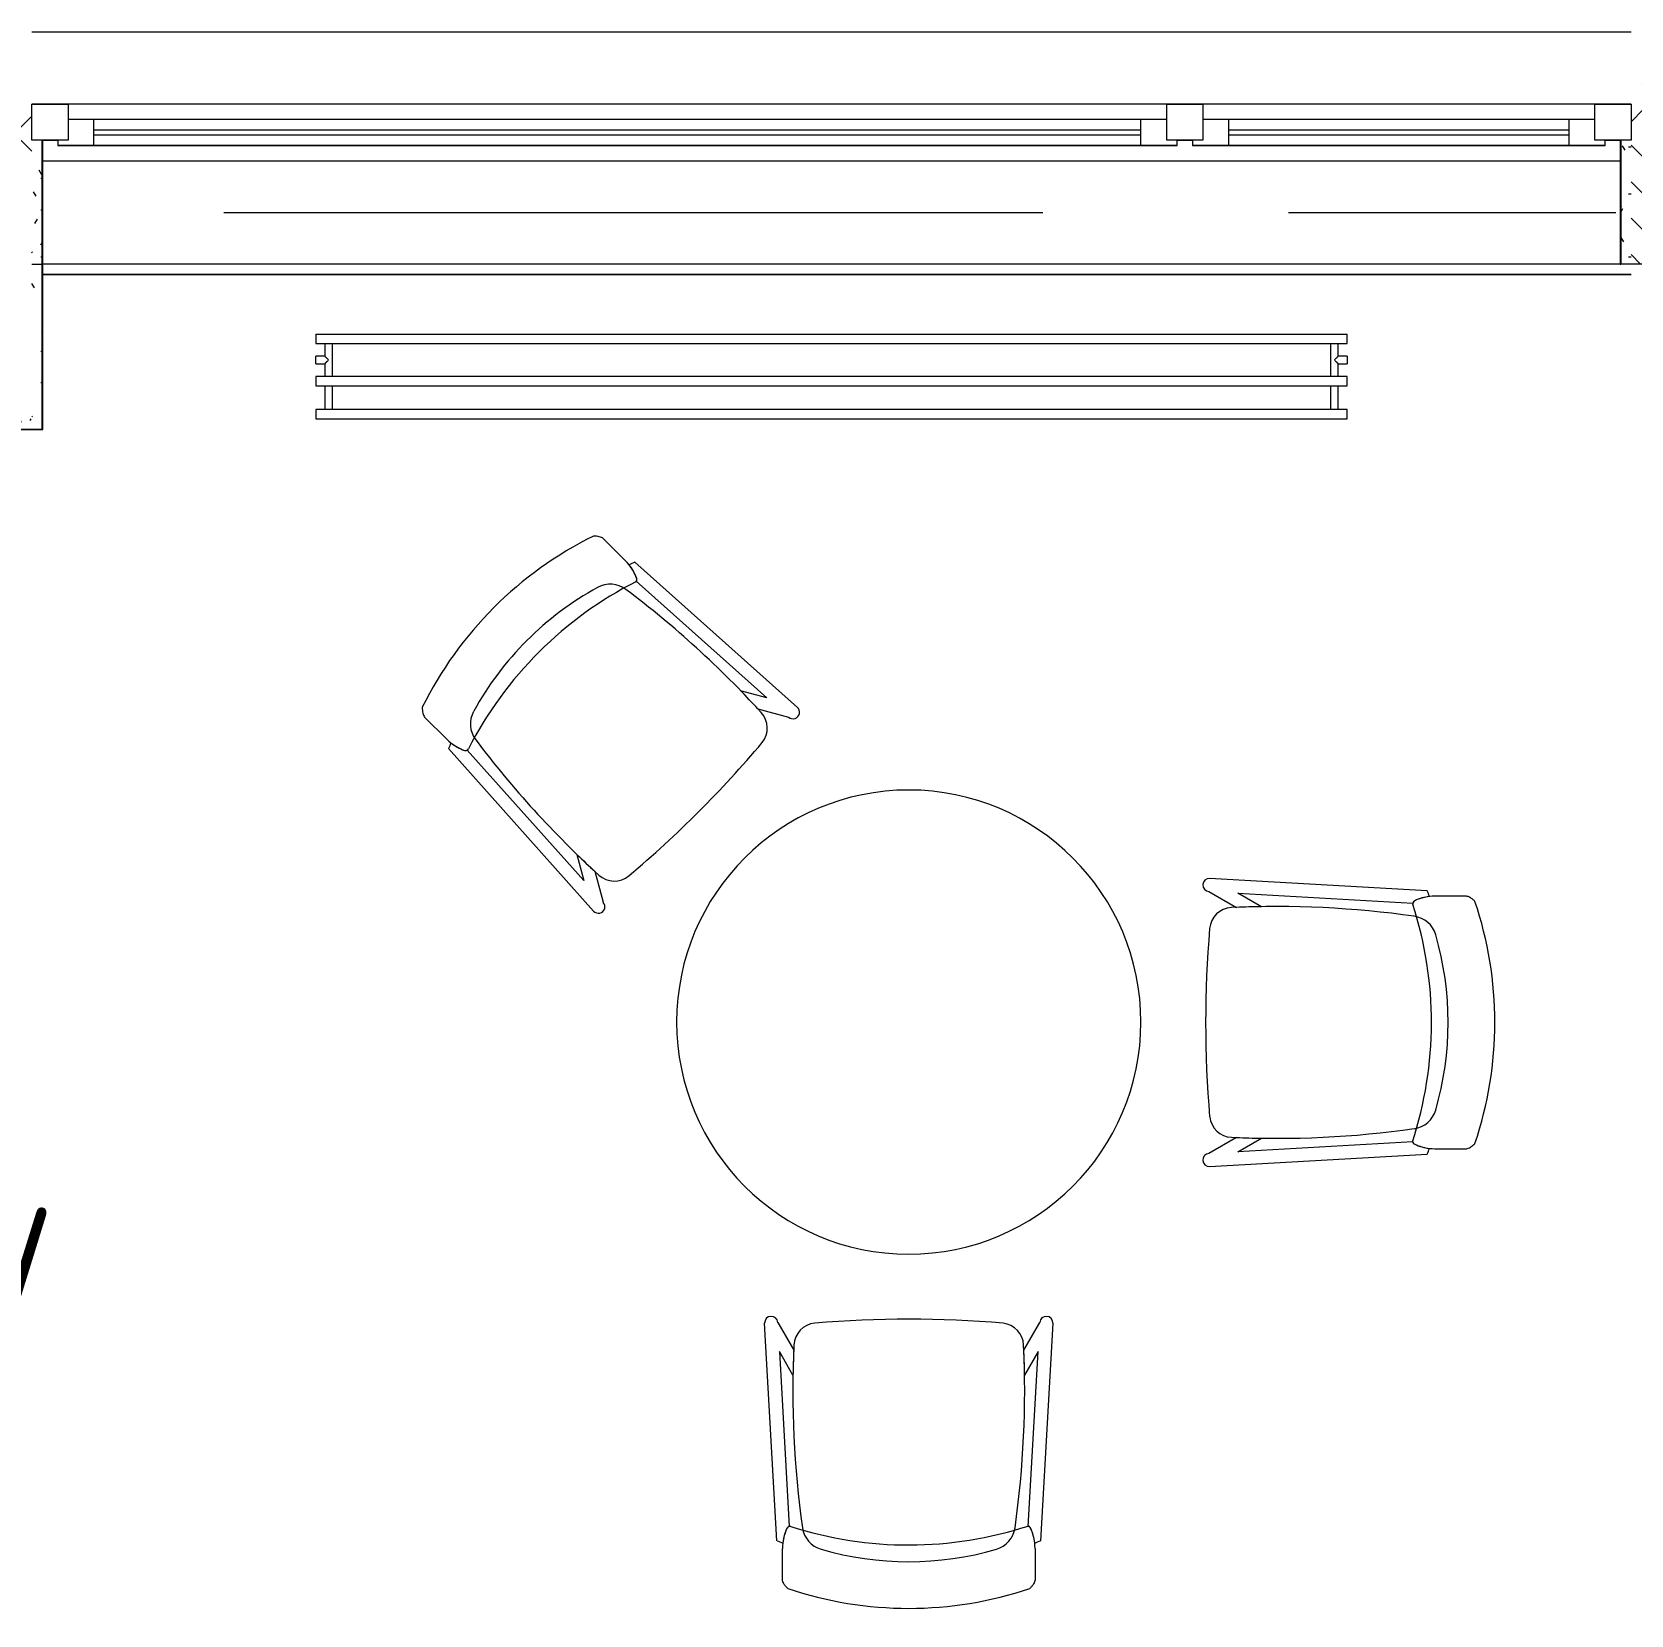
# Model space of a CAD drawing. Header units: millimetres. Extents: x 35111 to 235598, y -8553 to 29000.
# Drawn here: x 77250 to 80350, y 24280 to 27350 of the extents above; entities that cross this region are included whole.
import ezdxf

# ---------------------------------------------------------------- set-up
doc = ezdxf.new("R2010")
doc.units = ezdxf.units.MM
doc.linetypes.add('Осевая', pattern=[3175, 635, -476.25, 1587.5, -476.25])
for name, color, linetype, lineweight in [('A-GLAZ', 7, 'Continuous', 9), ('A-GLAZ-1', 7, 'Continuous', 13), ('A-WALL', 7, 'Continuous', 9), ('E-ELEC-FIXT-IDEN', 7, 'Continuous', 9), ('I-WALL', 7, 'Continuous', 9), ('M-EQPM', 7, 'Continuous', 9), ('Оси-2', 7, 'Осевая', 9)]:
    doc.layers.add(name, color=color, linetype=linetype, lineweight=lineweight)
for name, color, linetype, lineweight, true_color in [('A-WALL-1', 7, 'Continuous', 9, 0x3c3c3c), ('A-WALL-FNSH-1', 7, 'Continuous', 9, 0x3c3c3c), ('I-FURN-1', 7, 'Continuous', 9, 0xf0f0f0)]:
    doc.layers.add(name, color=color, linetype=linetype, lineweight=lineweight, true_color=true_color)
doc.styles.add('GOST Common_1', font='GOST_Common.ttf', dxfattribs={"width": 0.9, "height": 220})
pattern_1 = [(45, (0, 0), (-70.71068, 70.71068), []), (135, (0, 0), (-70.71068, -70.71068), [])]
pattern_2 = [(0, (0, 0), (121.92, 30.48), [10.058, -81.382, 10.058, -81.382, -487.68]), (0, (0, 0), (121.92, 30.48), [-182.88, 10.058, -172.822, 10.058, -81.382, -213.36]), (0, (0, 0), (121.92, 30.48), [-457.2, 10.058, -50.902, 10.058, -142.342]), (120, (45.72, 15.24), (-87.356454, 90.345817), [10.058, -81.382, 10.058, -81.382, -487.68]), (120, (45.72, 15.24), (-87.356454, 90.345817), [-182.88, 10.058, -172.822, 10.058, -81.382, -213.36]), (120, (45.72, 15.24), (-87.356454, 90.345817), [-457.2, 10.058, -50.902, 10.058, -142.342]), (240, (60.96, 76.2), (-34.563546, -120.825817), [10.058, -81.382, 10.058, -81.382, -487.68]), (240, (60.96, 76.2), (-34.563546, -120.825817), [-182.88, 10.058, -172.822, 10.058, -81.382, -213.36]), (240, (60.96, 76.2), (-34.563546, -120.825817), [-457.2, 10.058, -50.902, 10.058, -142.342])]

# ---------------------------------------------------------------- blocks, each defined once
blk = doc.blocks.new('120_Окно_СКБ_2Ст - 120_Окно_СКБ_2Ст 3100х2500 _мал_створка слева_ 2-19089248-План размещения напольных электротехнических лючков и розеток 3 этажа в осях 12-23')
at = {"layer": 'A-GLAZ'}
for p, q in [((1550, -5), (-1550, -5)), ((-1430, -55), (600, -55)), ((770, -55), (1430, -55)), ((-1530, -75), (-1500, -75)), ((600, -65), (-1430, -65)), ((670, -75), (700, -75)), ((1430, -65), (770, -65)), ((1500, -75), (1530, -75))]:
    blk.add_line(p, q, dxfattribs=at)
at = {"layer": 'A-GLAZ-1'}
for p, q in [((-1550, -75), (-1550, -5)), ((-1550, -5), (-1480, -5)), ((-1480, -5), (-1480, -75)), ((650, -75), (650, -5)), ((650, -5), (720, -5)), ((720, -5), (720, -75)), ((1480, -75), (1480, -5)), ((1480, -5), (1550, -5)), ((1550, -5), (1550, -75)), ((650, -35), (-1480, -35)), ((-1480, -35), (-1480, -75)), ((-1430, -85), (-1430, -35)), ((600, -85), (600, -35)), ((650, -75), (650, -35)), ((1480, -35), (720, -35)), ((720, -35), (720, -75)), ((770, -85), (770, -35)), ((1430, -85), (1430, -35)), ((1480, -75), (1480, -35)), ((-1480, -75), (-1550, -75)), ((-1480, -75), (-1500, -75)), ((-1500, -75), (-1500, -85)), ((-1500, -85), (670, -85)), ((670, -85), (-1500, -85)), ((720, -75), (650, -75)), ((670, -75), (650, -75)), ((670, -85), (670, -75)), ((720, -75), (700, -75)), ((700, -75), (700, -85)), ((700, -85), (1500, -85)), ((1500, -85), (700, -85)), ((1550, -75), (1480, -75)), ((1500, -75), (1480, -75)), ((1500, -85), (1500, -75))]:
    blk.add_line(p, q, dxfattribs=at)
blk = doc.blocks.new('Стол круглыйй - 1_300-26231810-План размещения напольных электротехнических лючков и розеток 3 этажа в осях 12-23')
at = {"layer": 'I-FURN-1'}
for start, end in [(360, 180), (0, 180), (180, 360), (180, 360)]:
    blk.add_arc((0, 0), 450, start, end, dxfattribs=at)
blk = doc.blocks.new('Chair_1 noor 78578 - 1_301-26231812-План размещения напольных электротехнических лючков и розеток 3 этажа в осях 12-23')
at = {"layer": 'I-FURN-1'}
for p, q in [((-130.5, 405.7), (-130.5, 344.8)), ((359.1, 344.8), (359.1, 405.7)), ((-141.2, 329.7), (-165.1, -92)), ((393.7, -92), (369.8, 329.7)), ((-136.5, -37.1), (-117.3, 302)), ((345.9, 302), (365.1, -37.1)), ((-110.2, 8.6), (-136.5, -37.1)), ((365.1, -37.1), (338.8, 8.6)), ((-139.7, -93.5), (-108.8, -39.9)), ((337.4, -39.9), (368.3, -93.5))]:
    blk.add_line(p, q, dxfattribs=at)
for centre, radius, start, end in [((114.3, -271.9), 732.8, 71.3174, 108.6833), ((-37.4, 344.8), 93.1, 180, 204.9864), ((-41.4, 297.5), 50.8, 106.1735, 171.9659), ((114.3, -239.2), 609.6, 73.8265, 106.1735), ((270, 297.5), 50.8, 8.0341, 73.8265), ((266, 344.8), 93.1, 334.477, 360), ((114.3, -279.3), 660.4, 111.7, 112.7563), ((-37.4, 344.8), 93.1, 186.4785, 204.9864), ((114.3, -408), 746, 71.9445, 107.8276), ((266, 344.8), 93.1, 335.0136, 353.5215), ((114.3, -279.3), 660.4, 67.2437, 68.3), ((-116, 308.2), 6.35, 204.9864, 258.4091), ((-116, 308.2), 6.35, 204.9864, 287.8276), ((1798.9, 37.7), 1909.3, 171.9659, 182.6261), ((-1570.3, 37.7), 1909.3, 357.3739, 8.0341), ((344.3, 307.4), 6.35, 281.4186, 334.477), ((344.6, 308.2), 6.35, 281.5909, 335.0136), ((1798.9, 37.7), 1909.3, 180.8761, 182.3307), ((-1570.3, 37.7), 1909.3, 357.6693, 359.1239), ((-64, -47.7), 44.5, 182.6261, 265.0912), ((292.6, -47.7), 44.4, 275.9396, 357.3739), ((-152.4, -92.7), 12.7, 176.75, 356.75), ((114.8, 2033.8), 2133.6, 265.0912, 274.9044), ((381, -92.7), 12.7, 183.25, 3.25)]:
    blk.add_arc(centre, radius, start, end, dxfattribs=at)
for points in [[(-120.4, 422.3), (-122, 420.8), (-124.7, 417.8), (-127.8, 413.5), (-129.8, 409.4), (-130.4, 406.9), (-130.5, 405.7)], [(359.1, 405.7), (359, 406.9), (358.4, 409.4), (356.4, 413.5), (353.3, 417.8), (350.6, 420.8), (349, 422.3)]]:
    blk.add_open_spline(points, degree=3, dxfattribs=at)
blk = doc.blocks.new('Chair_1 noor 78578 - 1_301-26231815-План размещения напольных электротехнических лючков и розеток 3 этажа в осях 12-23')
at = {"layer": 'I-FURN-1'}
for p, q in [((-139.7, 93.5), (-108.8, 39.9)), ((337.4, 39.9), (368.3, 93.5)), ((-141.2, -329.7), (-165.1, 92)), ((393.7, 92), (369.8, -329.7)), ((-136.5, 37.1), (-117.3, -302)), ((-110.2, -8.6), (-136.5, 37.1)), ((365.1, 37.1), (338.8, -8.6)), ((345.9, -302), (365.1, 37.1)), ((-130.5, -405.7), (-130.5, -344.8)), ((359.1, -344.8), (359.1, -405.7))]:
    blk.add_line(p, q, dxfattribs=at)
for centre, radius, start, end in [((-152.4, 92.7), 12.7, 3.25, 183.25), ((114.8, -2033.8), 2133.6, 85.0956, 94.9088), ((381, 92.7), 12.7, 356.75, 176.75), ((-64, 47.7), 44.5, 94.9088, 177.3739), ((292.6, 47.7), 44.4, 2.6261, 84.0604), ((1798.9, -37.7), 1909.3, 177.3739, 188.0341), ((1798.9, -37.7), 1909.3, 177.6693, 179.1239), ((-1570.3, -37.7), 1909.3, 351.9659, 2.6261), ((-1570.3, -37.7), 1909.3, 0.8761, 2.3307), ((-37.4, -344.8), 93.1, 155.0136, 180), ((-37.4, -344.8), 93.1, 155.0136, 173.5215), ((-116, -308.2), 6.35, 72.1724, 155.0136), ((-116, -308.2), 6.35, 101.5909, 155.0136), ((114.3, 408), 746, 252.1724, 288.0555), ((-41.4, -297.5), 50.8, 188.0341, 253.8265), ((270, -297.5), 50.8, 286.1735, 351.9659), ((344.3, -307.4), 6.35, 25.523, 78.5814), ((344.6, -308.2), 6.35, 24.9864, 78.4091), ((266, -344.8), 93.1, 0, 25.523), ((266, -344.8), 93.1, 6.4785, 24.9864), ((114.3, 279.3), 660.4, 247.2437, 248.3), ((114.3, 279.3), 660.4, 291.7, 292.7563), ((114.3, 239.2), 609.6, 253.8265, 286.1735), ((114.3, 271.9), 732.8, 251.3167, 288.6826)]:
    blk.add_arc(centre, radius, start, end, dxfattribs=at)
for points in [[(-120.4, -422.3), (-122, -420.8), (-124.7, -417.8), (-127.8, -413.5), (-129.8, -409.4), (-130.4, -406.9), (-130.5, -405.7)], [(359.1, -405.7), (359, -406.9), (358.4, -409.4), (356.4, -413.5), (353.3, -417.8), (350.6, -420.8), (349, -422.3)]]:
    blk.add_open_spline(points, degree=3, dxfattribs=at)
blk = doc.blocks.new('radiator_prado_classic_z_tip_30_po exemplyaru - Classic Z Тип 30-500-30677910-План размещения напольных электротехнических лючков и розеток 3 этажа в осях 12-23')
at = {"layer": 'M-EQPM'}
for p, q in [((0, 228), (0, 210)), ((2000, 228), (0, 228)), ((2000, 210), (2000, 228)), ((0, 210), (2000, 210)), ((17.5, 210), (17.5, 164)), ((32.5, 164), (32.5, 210)), ((1967.5, 210), (1967.5, 164)), ((1982.5, 164), (1982.5, 210)), ((2000, 164), (0, 164)), ((0, 164), (0, 146)), ((2000, 146), (2000, 164)), ((0, 146), (2000, 146)), ((17.5, 146), (17.5, 121.5)), ((32.5, 82), (32.5, 146)), ((1967.5, 146), (1967.5, 82)), ((1982.5, 121.5), (1982.5, 146)), ((17.5, 121.5), (0, 121.5)), ((17.5, 121.5), (0, 121.5)), ((0, 121.5), (0, 121.2)), ((0, 106.5), (0, 121.5)), ((0, 121.2), (0, 121.2)), ((0, 106.8), (0, 106.5)), ((0, 106.8), (0, 106.8)), ((0, 106.5), (17.5, 106.5)), ((0, 106.5), (17.5, 106.5)), ((17.5, 106.5), (17.5, 82)), ((2000, 121.5), (1982.5, 121.5)), ((2000, 121.5), (1982.5, 121.5)), ((1982.5, 82), (1982.5, 106.5)), ((1982.5, 106.5), (2000, 106.5)), ((1982.5, 106.5), (2000, 106.5)), ((2000, 121.5), (2000, 106.5)), ((2000, 121.2), (2000, 121.5)), ((2000, 121.5), (2000, 121.2)), ((2000, 121.2), (2000, 121.5)), ((2000, 106.5), (2000, 106.8)), ((2000, 106.8), (2000, 106.5)), ((2000, 106.5), (2000, 106.8)), ((2000, 82), (0, 82)), ((0, 82), (0, 64)), ((2000, 64), (0, 64)), ((2000, 64), (2000, 82))]:
    blk.add_line(p, q, dxfattribs=at)
for points, knots in [([(25, 114), (24.5, 114.5), (23.6, 115.4), (22.4, 116.6), (21.6, 117.4), (21.1, 117.9), (20.8, 118.2), (20.5, 118.5), (20.2, 118.8), (19.8, 119.1), (19.6, 119.4), (19.3, 119.7), (19, 120), (18.7, 120.3), (18.5, 120.5), (18.3, 120.7), (18.1, 120.9), (17.9, 121.1), (17.8, 121.2), (17.7, 121.3), (17.5, 121.5), (17.5, 121.5), (17.5, 121.5)], [0, 0, 0, 0, 0.142857, 0.285714, 0.357143, 0.392857, 0.428571, 0.464286, 0.5, 0.535714, 0.571429, 0.607143, 0.642857, 0.678571, 0.714286, 0.75, 0.785714, 0.821429, 0.857143, 0.892857, 0.928571, 1, 1, 1, 1]), ([(17.5, 106.5), (17.5, 106.5), (17.5, 106.5), (17.7, 106.7), (17.8, 106.8), (17.9, 106.9), (18.1, 107.1), (18.3, 107.3), (18.5, 107.5), (18.7, 107.7), (19, 108), (19.3, 108.3), (19.6, 108.6), (19.8, 108.9), (20.3, 109.3), (20.7, 109.7), (21.1, 110.1), (21.6, 110.6), (22.4, 111.4), (23.6, 112.6), (24.5, 113.5), (25, 114)], [0, 0, 0, 0, 0.071429, 0.107143, 0.142857, 0.178571, 0.214286, 0.25, 0.285714, 0.321429, 0.357143, 0.392857, 0.428571, 0.464286, 0.5, 0.571429, 0.607143, 0.642857, 0.714286, 0.857143, 1, 1, 1, 1]), ([(1975, 114), (1975.5, 114.5), (1976.4, 115.4), (1977.6, 116.6), (1978.4, 117.4), (1978.9, 117.9), (1979.2, 118.2), (1979.5, 118.5), (1979.8, 118.8), (1980.1, 119.2), (1980.4, 119.4), (1980.7, 119.7), (1981, 120), (1981.3, 120.3), (1981.5, 120.5), (1981.7, 120.7), (1981.9, 120.9), (1982.1, 121.1), (1982.2, 121.2), (1982.3, 121.3), (1982.5, 121.5), (1982.5, 121.5), (1982.5, 121.5)], [0, 0, 0, 0, 0.142857, 0.285714, 0.357143, 0.392857, 0.428571, 0.464286, 0.5, 0.535714, 0.571429, 0.607143, 0.642857, 0.678571, 0.714286, 0.75, 0.785714, 0.821429, 0.857143, 0.892857, 0.928571, 1, 1, 1, 1]), ([(1982.5, 106.5), (1982.5, 106.5), (1982.5, 106.5), (1982.3, 106.7), (1982.2, 106.8), (1982.1, 106.9), (1981.9, 107.1), (1981.7, 107.3), (1981.5, 107.5), (1981.3, 107.7), (1981, 108), (1980.7, 108.3), (1980.4, 108.6), (1980.1, 108.8), (1979.7, 109.3), (1979.3, 109.7), (1978.9, 110.1), (1978.4, 110.6), (1977.6, 111.4), (1976.4, 112.6), (1975.5, 113.5), (1975, 114)], [0, 0, 0, 0, 0.071429, 0.107143, 0.142857, 0.178571, 0.214286, 0.25, 0.285714, 0.321429, 0.357143, 0.392857, 0.428571, 0.464286, 0.5, 0.571429, 0.607143, 0.642857, 0.714286, 0.857143, 1, 1, 1, 1])]:
    blk.add_open_spline(points, degree=3, knots=knots, dxfattribs=at)

msp = doc.modelspace()

# ---------------------------------------------------------------- hatches: boundary and pattern name
at = {"layer": 'A-WALL'}
h = msp.add_hatch(dxfattribs=at)
h.set_pattern_fill('FP_20', color=256, style=0, pattern_type=2)
h.set_pattern_definition(pattern_1)
h.paths.add_polyline_path([(84500.7, 27200), (84500.7, 27250), (80350, 27250), (80350, 27200), (81914.4, 27200)])
h.paths.add_polyline_path([(76350, 27200), (77250, 27200), (77250, 27250), (76350, 27250)])
h.paths.add_polyline_path([(73907.1, 27200), (74250, 27200), (74250, 27250), (72910, 27250), (72910, 27200), (73179.2, 27200)])
h.paths.add_polyline_path([(70810, 27200), (70810, 27250), (69610, 27250), (69610, 27200), (70267.5, 27200)])
h.paths.add_polyline_path([(67110, 27200), (67110, 27250), (66560, 27250), (66560, 27200), (66627.8, 27200)])
h = msp.add_hatch(dxfattribs=at)
h.set_pattern_fill('FP_20', color=256, style=0, pattern_type=2)
h.set_pattern_definition(pattern_1)
h.paths.add_polyline_path([(84500.7, 27100), (84500.7, 27200), (80350, 27200), (80350, 27100), (81914.4, 27100)])
h.paths.add_polyline_path([(76818.9, 27100), (77250, 27100), (77250, 27200), (76350, 27200), (76350, 27100)])
h.paths.add_polyline_path([(74250, 27100), (74250, 27200), (72910, 27200), (72910, 27100), (73907.1, 27100)])
h.paths.add_polyline_path([(70810, 27100), (70810, 27200), (69610, 27200), (69610, 27100), (70267.5, 27100)])
h.paths.add_polyline_path([(67110, 27100), (67110, 27200), (66560, 27200), (66560, 27100), (66627.8, 27100)])
h = msp.add_hatch(dxfattribs=at)
h.set_pattern_fill('FP_19', color=256, style=0, pattern_type=2)
h.set_pattern_definition([(135, (0, 0), (-35.35534, -35.35534), [])])
h.paths.add_polyline_path([(84200, 26900), (84200, 27100), (81150, 27100), (81150, 26900), (83225.1, 26900)])
h.paths.add_polyline_path([(80350, 26900), (80650, 26900), (80650, 27100), (80350, 27100), (80350, 26943.3)])
h.paths.add_polyline_path([(76454.9, 26900), (76750, 26900), (76750, 27100), (76350, 27100), (76350, 26900)])
h.paths.add_polyline_path([(74250, 26900), (74250, 27100), (74040, 27100), (74040, 26900), (74061, 26900)])
h.paths.add_polyline_path([(73540, 26900), (73540, 27100), (72910, 27100), (72910, 26900), (73361.2, 26900)])
h.paths.add_polyline_path([(69610, 26900), (70310, 26900), (70310, 27100), (69610, 27100)])
h.paths.add_polyline_path([(66781, 26900), (67110, 26900), (67110, 27100), (66760, 27100), (66760, 26900), (66780, 26900)])
at = {"layer": 'I-WALL'}
h = msp.add_hatch(dxfattribs=at)
h.set_pattern_fill('FP_71', color=256, style=0, pattern_type=2)
h.set_pattern_definition(pattern_2)
h.paths.add_polyline_path([(77270, 26900), (77270, 27140), (77250, 27140), (77250, 26900)])
h = msp.add_hatch(dxfattribs=at)
h.set_pattern_fill('FP_71', color=256, style=0, pattern_type=2)
h.set_pattern_definition(pattern_2)
h.paths.add_polyline_path([(80350, 26900), (80350, 27140), (80330, 27140), (80330, 26900)])
h = msp.add_hatch(dxfattribs=at)
h.set_pattern_fill('FP_71', color=256, style=0, pattern_type=2)
h.set_pattern_definition(pattern_2)
h.paths.add_polyline_path([(77270, 26600), (77270, 26900), (77250, 26900), (77250, 26600)])
h = msp.add_hatch(dxfattribs=at)
h.set_pattern_fill('FP_71', color=256, style=0, pattern_type=2)
h.set_pattern_definition(pattern_2)
h.paths.add_polyline_path([(76818.9, 26580), (77270, 26580), (77270, 26600), (76750, 26600), (76750, 26580)])

# ---------------------------------------------------------------- linework, layer by layer
at = {"layer": 'A-WALL'}
for p, q in [((77250, 27350), (80350, 27350)), ((80650, 26900), (80330, 26900))]:
    msp.add_line(p, q, dxfattribs=at)
at = {"layer": 'A-WALL-1'}
for p, q in [((77270, 27140), (77250, 27140)), ((77270, 26900), (77270, 27140)), ((80350, 27140), (80330, 27140)), ((80330, 27140), (80330, 26900)), ((77250, 26900), (77270, 26900)), ((77270, 26580), (77270, 26900)), ((76730, 26580), (77270, 26580))]:
    msp.add_line(p, q, dxfattribs=at)
at = {"layer": 'A-WALL-FNSH-1'}
for p, q in [((77271, 27140), (77270, 27140)), ((77271, 26900), (77271, 27140)), ((80330, 27140), (80329, 27140)), ((80329, 27140), (80329, 26900)), ((77270, 26900), (77271, 26900)), ((77271, 26579), (77271, 26900)), ((80329, 26900), (80330, 26900)), ((76729, 26579), (77271, 26579))]:
    msp.add_line(p, q, dxfattribs=at)
at = {"layer": 'I-WALL'}
for p, q in [((77270, 27100), (80330, 27100)), ((77270, 27100), (80330, 27100)), ((77270, 26880), (80350, 26880)), ((80329, 26900), (77271, 26900)), ((80350, 26880), (77271, 26880)), ((80350, 26879), (77271, 26879))]:
    msp.add_line(p, q, dxfattribs=at)
at = {"layer": 'Оси-2'}
msp.add_line((38410.7, 27000), (82250, 27000), dxfattribs=at)

# ---------------------------------------------------------------- block references
at = {"layer": 'A-GLAZ'}
msp.add_blockref('120_Окно_СКБ_2Ст - 120_Окно_СКБ_2Ст 3100х2500 _мал_створка слева_ 2-19089248-План размещения напольных электротехнических лючков и розеток 3 этажа в осях 12-23', (78800, 27215), dxfattribs=at)
at = {"layer": 'I-FURN-1'}
for name, p, rotation in [('Chair_1 noor 78578 - 1_301-26231812-План размещения напольных электротехнических лючков и розеток 3 этажа в осях 12-23', (78390.4, 25827), 44.99999999999989), ('Стол круглыйй - 1_300-26231810-План размещения напольных электротехнических лючков и розеток 3 этажа в осях 12-23', (78949.8, 25430), 359.9714249690937), ('Chair_1 noor 78578 - 1_301-26231812-План размещения напольных электротехнических лючков и розеток 3 этажа в осях 12-23', (79625.1, 25543.6), 269.9999999999999)]:
    msp.add_blockref(name, p, dxfattribs=dict(at, rotation=rotation))
msp.add_blockref('Chair_1 noor 78578 - 1_301-26231815-План размещения напольных электротехнических лючков и розеток 3 этажа в осях 12-23', (78835.5, 24754), dxfattribs=at)
at = {"layer": 'M-EQPM', "rotation": 180}
msp.add_blockref('radiator_prado_classic_z_tip_30_po exemplyaru - Classic Z Тип 30-500-30677910-План размещения напольных электротехнических лючков и розеток 3 этажа в осях 12-23', (79800, 26828), dxfattribs=at)

# ---------------------------------------------------------------- texts
at = {"layer": 'E-ELEC-FIXT-IDEN', "insert": (75942.7, 25070.7), "char_height": 220, "width": 1342.025, "attachment_point": 1, "style": 'GOST Common_1'}
msp.add_mtext('   2: 220 V', dxfattribs=at)

doc.saveas('drawing.dxf')
